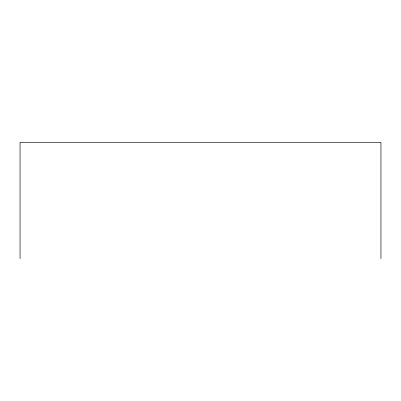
<?xml version="1.0" encoding="UTF-8"?>
<svg xmlns="http://www.w3.org/2000/svg" width="401" height="401" viewBox="0 0 401 401"><rect width="100%" height="100%" fill="white"/><g stroke="black" fill="none" stroke-linecap="round" stroke-linejoin="round"><path stroke-width="0.6" d="M380.95 258.655L380.95 142.345L20.05 142.345L20.05 258.655"/></g></svg>
